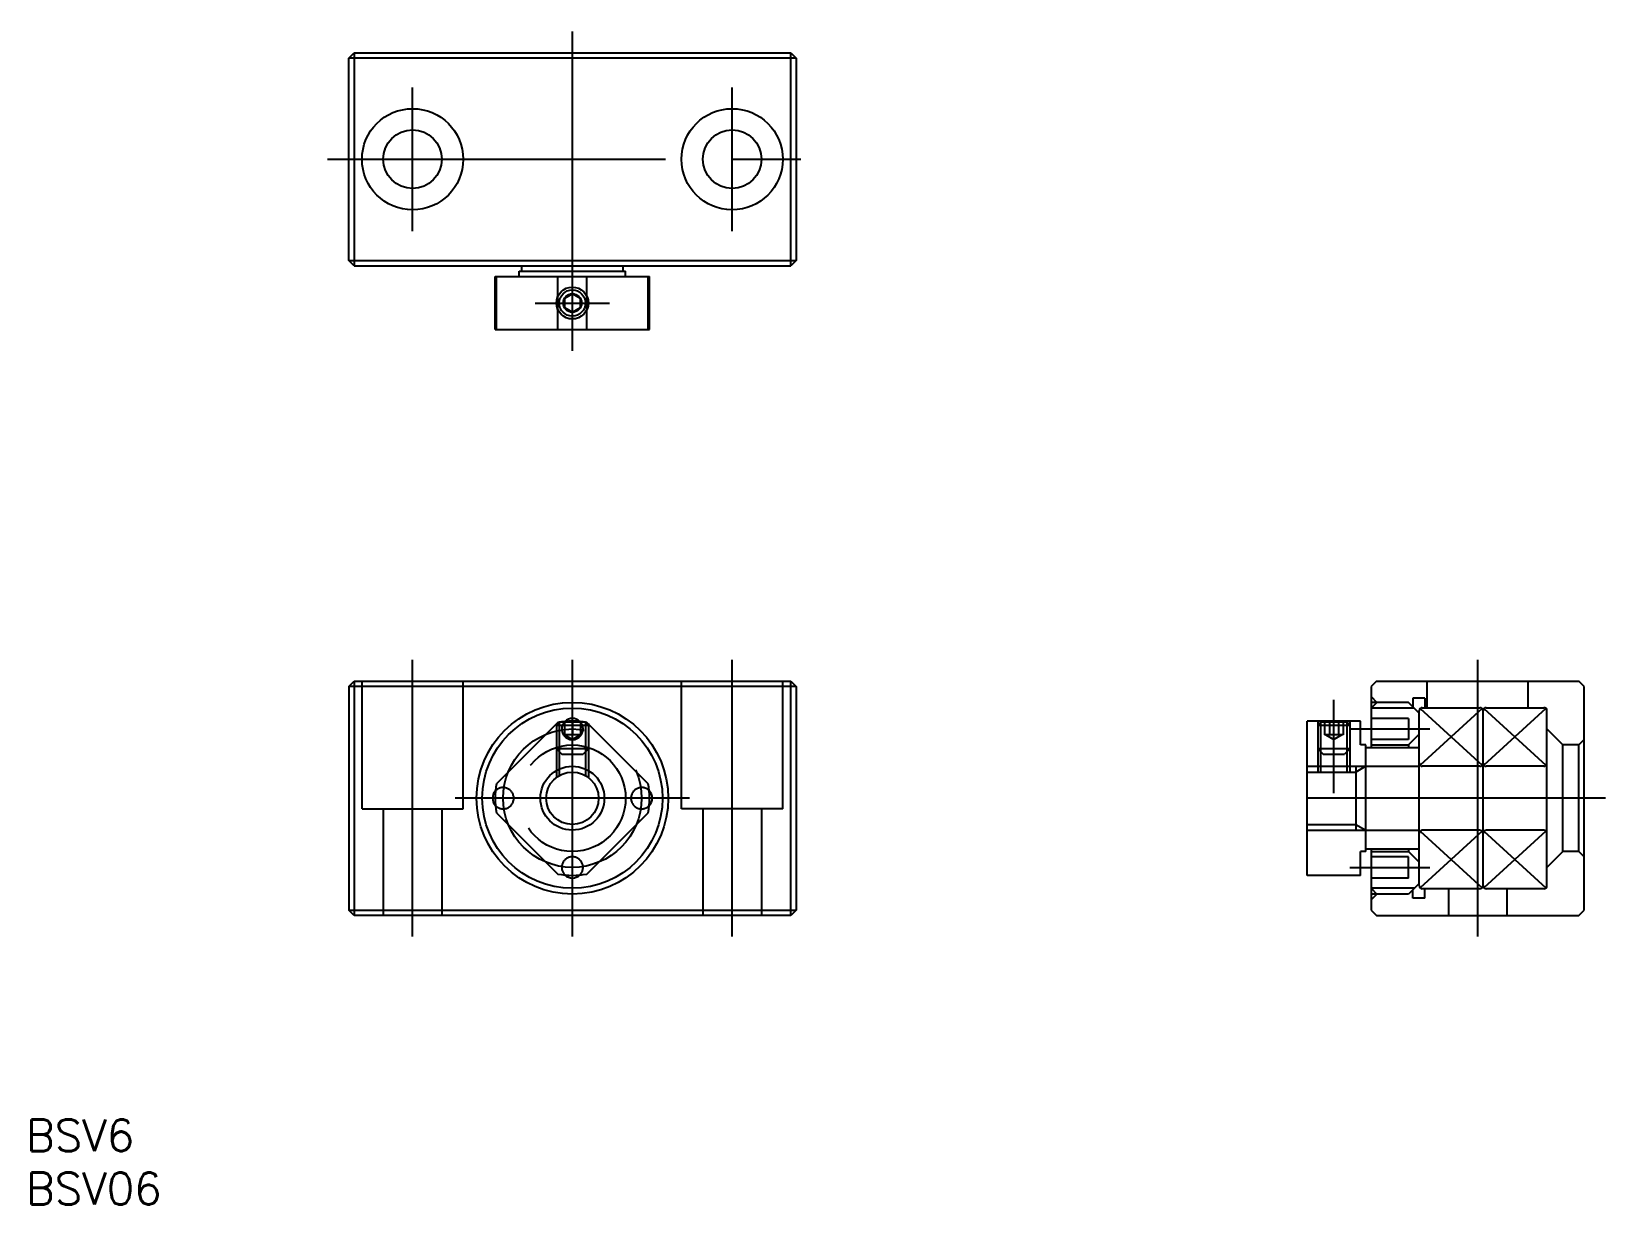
# Model space of a CAD drawing. Extents: x -51 to 97, y -38 to 72.
import ezdxf

# ---------------------------------------------------------------- set-up
doc = ezdxf.new("R2010")
doc.units = 0
doc.linetypes.add('CENTER', pattern=[50.8, 31.75, -6.35, 6.35, -6.35])
doc.linetypes.add('DASHED', pattern=[19.05, 12.7, -6.35])
doc.layers.get('0').update_dxf_attribs({"linetype": 'CONTINUOUS'})
doc.layers.add('CENTER', color=1, linetype='CENTER')
doc.styles.get("Standard").update_dxf_attribs({"font": 'txt.shx', "height": 3, "bigfont": 'bigfont.shx'})

msp = doc.modelspace()

# ---------------------------------------------------------------- linework, layer by layer
at = {"color": 7, "linetype": 'CONTINUOUS'}
for p, q in [((-21, 69.5), (-20.5, 70)), ((-21, 50.5), (-21, 69.5)), ((21, 69.5), (-21, 69.5)), ((-20.5, 70), (20.5, 70)), ((-20.5, 70), (-20.5, 50)), ((20.5, 70), (21, 69.5)), ((20.5, 50), (20.5, 70)), ((21, 69.5), (21, 50.5)), ((-20.5, 50), (-21, 50.5)), ((-21, 50.5), (21, 50.5)), ((21, 50.5), (20.5, 50)), ((-20.5, 50), (20.5, 50)), ((-7.25, 49), (7.25, 49)), ((-7.25, 44), (-7.25, 49)), ((-7.12, 44), (-7.12, 49)), ((-5, 49.5), (5, 49.5)), ((-5, 49), (-5, 49.5)), ((-4.75, 49.5), (-4.75, 50)), ((-1.36, 44), (-1.36, 49)), ((1.36, 44), (1.36, 49)), ((4.75, 50), (4.75, 49.5)), ((5, 49), (5, 49.5)), ((7.12, 44), (7.12, 49)), ((7.25, 44), (7.25, 49)), ((0, 47.37), (-0.75, 46.93)), ((0.75, 46.93), (0, 47.37)), ((-0.75, 46.93), (-0.75, 46.07)), ((-0.75, 46.07), (0, 45.63)), ((0, 45.63), (0.75, 46.07)), ((0.75, 46.07), (0.75, 46.93)), ((-7.25, 44), (7.25, 44)), ((-21, 10.5), (-20.5, 11)), ((-21, 10.5), (-21, -10.5)), ((21, 10.5), (-21, 10.5)), ((-20.5, 11), (20.5, 11)), ((-20.5, 11), (-20.5, -11)), ((20.5, 11), (21, 10.5)), ((20.5, -11), (20.5, 11)), ((21, 10.5), (21, -10.5)), ((75.5, 11), (75, 10.5)), ((75, 10.5), (75, 4.75)), ((75.5, 11), (94.5, 11)), ((95, 10.5), (94.5, 11)), ((95, -10.5), (95, 10.5)), ((75, 9.54), (75.54, 9)), ((75, 8.46), (75.54, 9)), ((78.5, 9), (75.54, 9)), ((79.5, 8), (78.5, 9)), ((80.05, 9.4), (78.9, 9.4)), ((78.9, 9.4), (78.9, 8.6)), ((80.05, 9.4), (80.05, 8.5)), ((78.5, 7.5), (75, 7.5)), ((78.5, 7.5), (78.5, 5.5)), ((79.5, -8.2), (79.5, 8.2)), ((79.8, 8.5), (85.2, 8.5)), ((85.5, -8.2), (85.5, 8.2)), ((85.8, 8.5), (91.2, 8.5)), ((91.5, -8.2), (91.5, 8.2)), ((-1.36, 7.12), (-7.12, 1.36)), ((7.12, 1.36), (1.36, 7.12)), ((74, 7.25), (69, 7.25)), ((69, -7.25), (69, 7.25)), ((70.27, 7.14), (70, 6.87)), ((70, 6.87), (73, 6.87)), ((70, 6.87), (70, 4.64)), ((70.27, 7.14), (70.27, 7.25)), ((72.73, 7.14), (70.27, 7.14)), ((72.73, 7.14), (72.73, 7.25)), ((72.73, 7.14), (73, 6.87)), ((73, 6.87), (73, 4.64)), ((74, 5), (74, 7.25)), ((79.5, 6), (78.5, 5)), ((93, 5), (91.5, 6.5)), ((73, 4.64), (70, 4.64)), ((70, 4.64), (70.5, 4.14)), ((73, 4.64), (72.5, 4.14)), ((74.5, 5), (74, 5)), ((74.5, -5), (74.5, 5)), ((74.5, 4.75), (79.5, 4.75)), ((78.5, 5.5), (75, 5.5)), ((75, 5), (78.5, 5)), ((78.5, 5), (78.5, 4.75)), ((94.5, 5), (93, 5)), ((93, -5), (93, 5)), ((94.5, 5), (95, 5.5)), ((94.5, -5), (94.5, 5)), ((70.27, 2.46), (70.27, 4.37)), ((70.5, 4.14), (72.5, 4.14)), ((72.73, 2.46), (72.73, 4.37)), ((74.5, 3), (73.56, 2.46)), ((73.56, 3), (73.56, -3)), ((74.5, 3), (79.5, 3)), ((85.2, 3), (79.8, 3)), ((91.2, 3), (85.8, 3)), ((69, 2.46), (73.56, 2.46)), ((-7.12, -1.36), (-1.36, -7.12)), ((1.36, -7.12), (7.12, -1.36)), ((69, -2.46), (73.56, -2.46)), ((73.56, -2.46), (74.5, -3)), ((74.5, -3), (79.5, -3)), ((85.2, -3), (79.8, -3)), ((91.2, -3), (85.8, -3)), ((74.5, -5), (74, -5)), ((74, -7.25), (74, -5)), ((74.5, -4.75), (79.5, -4.75)), ((75, -4.75), (75, -10.5)), ((75, -5), (78.5, -5)), ((78.5, -5.5), (75, -5.5)), ((78.5, -4.75), (78.5, -5)), ((79.5, -6), (78.5, -5)), ((78.5, -7.5), (78.5, -5.5)), ((93, -5), (91.5, -6.5)), ((94.5, -5), (93, -5)), ((94.5, -5), (95, -5.5)), ((74, -7.25), (69, -7.25)), ((78.5, -7.5), (75, -7.5)), ((75, -8.46), (75.54, -9)), ((79.5, -8), (78.5, -9)), ((78.9, -9.4), (78.9, -8.6)), ((85.2, -8.5), (79.8, -8.5)), ((80.05, -9.4), (80.05, -8.5)), ((91.2, -8.5), (85.8, -8.5)), ((75, -9.54), (75.54, -9)), ((78.5, -9), (75.54, -9)), ((80.05, -9.4), (78.9, -9.4)), ((-20.5, -11), (-21, -10.5)), ((-21, -10.5), (21, -10.5)), ((20.5, -11), (-20.5, -11)), ((21, -10.5), (20.5, -11)), ((75, -10.5), (75.5, -11)), ((75.5, -11), (94.5, -11)), ((94.5, -11), (95, -10.5))]:
    msp.add_line(p, q, dxfattribs=at)
at = {"color": 3, "linetype": 'DASHED'}
for p, q in [((-19.75, -1), (-19.75, 11)), ((-10.25, -1), (-10.25, 11)), ((10.25, -1), (10.25, 11)), ((19.75, -1), (19.75, 11)), ((80.25, 8.5), (80.25, 11)), ((89.75, 8.5), (89.75, 11)), ((-1.23, 7.14), (-1.5, 6.87)), ((-1.5, 7), (-1.5, 1.95)), ((-1.5, 6.87), (1.5, 6.87)), ((-1.23, 7.14), (-1.23, 2.13)), ((1.23, 7.14), (-1.23, 7.14)), ((-0.75, 7.14), (-0.75, 5.94)), ((0.75, 5.94), (-0.75, 5.94)), ((-0.75, 5.94), (0, 5.51)), ((0, 7.14), (0, 5.94)), ((0.75, 5.94), (0, 5.51)), ((0.75, 7.14), (0.75, 5.94)), ((1.23, 7.14), (1.23, 2.13)), ((1.23, 7.14), (1.5, 6.87)), ((1.5, 7), (1.5, 1.95)), ((70.63, 7.14), (70.63, 5.94)), ((72.37, 5.94), (70.63, 5.94)), ((70.75, 5.94), (71.5, 5.51)), ((71.07, 7.14), (71.07, 5.94)), ((72.25, 5.94), (71.5, 5.51)), ((71.93, 7.14), (71.93, 5.94)), ((72.37, 7.14), (72.37, 5.94)), ((1.5, 4.64), (-1.5, 4.64)), ((-1.5, 4.64), (-1, 4.14)), ((1.5, 4.64), (1, 4.14)), ((-1, 4.14), (1, 4.14)), ((-19.75, -1), (-10.25, -1)), ((-17.75, -1), (-17.75, -11)), ((-12.25, -1), (-12.25, -11)), ((19.75, -1), (10.25, -1)), ((12.25, -1), (12.25, -11)), ((17.75, -1), (17.75, -11)), ((82.25, -8.5), (82.25, -11)), ((87.75, -8.5), (87.75, -11))]:
    msp.add_line(p, q, dxfattribs=at)
at = {"color": 3, "linetype": 'CONTINUOUS'}
for p, q in [((75.54, 9), (75, 9)), ((79.04, 8.46), (75, 8.46)), ((85.41, 8.41), (79.59, 3.09)), ((79.59, 8.41), (85.41, 3.09)), ((85.59, 8.41), (91.41, 3.09)), ((91.41, 8.41), (85.59, 3.09)), ((70, 7.25), (70, 6.87)), ((70.27, 4.37), (70.27, 7.14)), ((72.73, 4.37), (72.73, 7.14)), ((73, 7.25), (73, 6.87)), ((70, 4.64), (70, 2.46)), ((73, 4.64), (73, 2.46)), ((69, 3), (74.5, 3)), ((69, -3), (74.5, -3)), ((85.41, -3.09), (79.59, -8.41)), ((79.59, -3.09), (85.41, -8.41)), ((85.59, -3.09), (91.41, -8.41)), ((91.41, -3.09), (85.59, -8.41)), ((79.04, -8.46), (75, -8.46)), ((75.54, -9), (75, -9))]:
    msp.add_line(p, q, dxfattribs=at)
at = {"color": 7, "linetype": 'CONTINUOUS'}
for centre, radius in [((-15, 60), 4.75), ((15, 60), 4.75), ((-15, 60), 2.75), ((15, 60), 2.75), ((0, 46.5), 1.23), ((0, 46.5), 0.866), ((0, 0), 8.46), ((0, 0), 2.46)]:
    msp.add_circle(centre, radius, dxfattribs=at)
at = {"color": 3, "linetype": 'CONTINUOUS'}
for centre, radius in [((0, 46.5), 1.5), ((0, 0), 9), ((0, 0), 3)]:
    msp.add_circle(centre, radius, dxfattribs=at)
at = {"color": 3, "linetype": 'DASHED'}
msp.add_circle((0, 0), 5, dxfattribs=at)
at = {"color": 7, "linetype": 'CONTINUOUS'}
for centre, radius, start, end in [((0, 6.5), 1, 45.7536, 134.2464), ((79.8, 8.2), 0.3, 90, 180), ((85.2, 8.2), 0.3, 0, 90), ((85.8, 8.2), 0.3, 90, 180), ((91.2, 8.2), 0.3, 0, 90), ((0, 0), 7.25, 79.1484, 100.8516), ((79.8, 3.3), 0.3, 180, 270), ((85.2, 3.3), 0.3, 270, 360), ((85.8, 3.3), 0.3, 180, 270), ((91.2, 3.3), 0.3, 270, 360), ((-6.5, 0), 1, 135.7536, 224.2464), ((0, 0), 7.25, 169.1484, 190.8516), ((0, 0), 7.25, 349.1484, 10.8516), ((6.5, 0), 1, 315.7536, 44.2464), ((79.8, -3.3), 0.3, 90, 180), ((85.2, -3.3), 0.3, 0, 90), ((85.8, -3.3), 0.3, 90, 180), ((91.2, -3.3), 0.3, 0, 90), ((0, 0), 7.25, 259.1484, 280.8516), ((0, -6.5), 1, 225.7536, 314.2464), ((79.8, -8.2), 0.3, 180, 270), ((85.2, -8.2), 0.3, 270, 360), ((85.8, -8.2), 0.3, 180, 270), ((91.2, -8.2), 0.3, 270, 360)]:
    msp.add_arc(centre, radius, start, end, dxfattribs=at)
at = {"color": 3, "linetype": 'DASHED'}
for centre, start, end in [((0, 6.5), 134.2464, 45.7536), ((-6.5, 0), 224.2464, 135.7536), ((6.5, 0), 44.2464, 315.7536), ((0, -6.5), 314.2464, 225.7536)]:
    msp.add_arc(centre, 1, start, end, dxfattribs=at)
at = {"layer": 'CENTER', "color": 1, "linetype": 'CENTER'}
for p, q in [((0, 42), (0, 72)), ((-15, 53.25), (-15, 66.75)), ((15, 53.25), (15, 66.75)), ((-23, 60), (21.75, 60)), ((-3.5, 46.5), (3.5, 46.5)), ((-15, -13), (-15, 13)), ((0, -13), (0, 13)), ((15, -13), (15, 13)), ((85, -13), (85, 13)), ((71.5, 0.46), (71.5, 9.25)), ((73, 6.5), (80.5, 6.5)), ((11, 0), (-11, 0)), ((97, 0), (69, 0)), ((73, -6.5), (80.5, -6.5))]:
    msp.add_line(p, q, dxfattribs=at)
msp.add_circle((0, 0), 6.5, dxfattribs=at)

# ---------------------------------------------------------------- texts
at = {"color": 7, "linetype": 'CONTINUOUS'}
for s, p in [('BSV6', (-51.3, -33.16)), ('BSV06', (-51.3, -38.16))]:
    msp.add_text(s, height=3, dxfattribs=at).set_placement(p)

doc.saveas('drawing.dxf')
